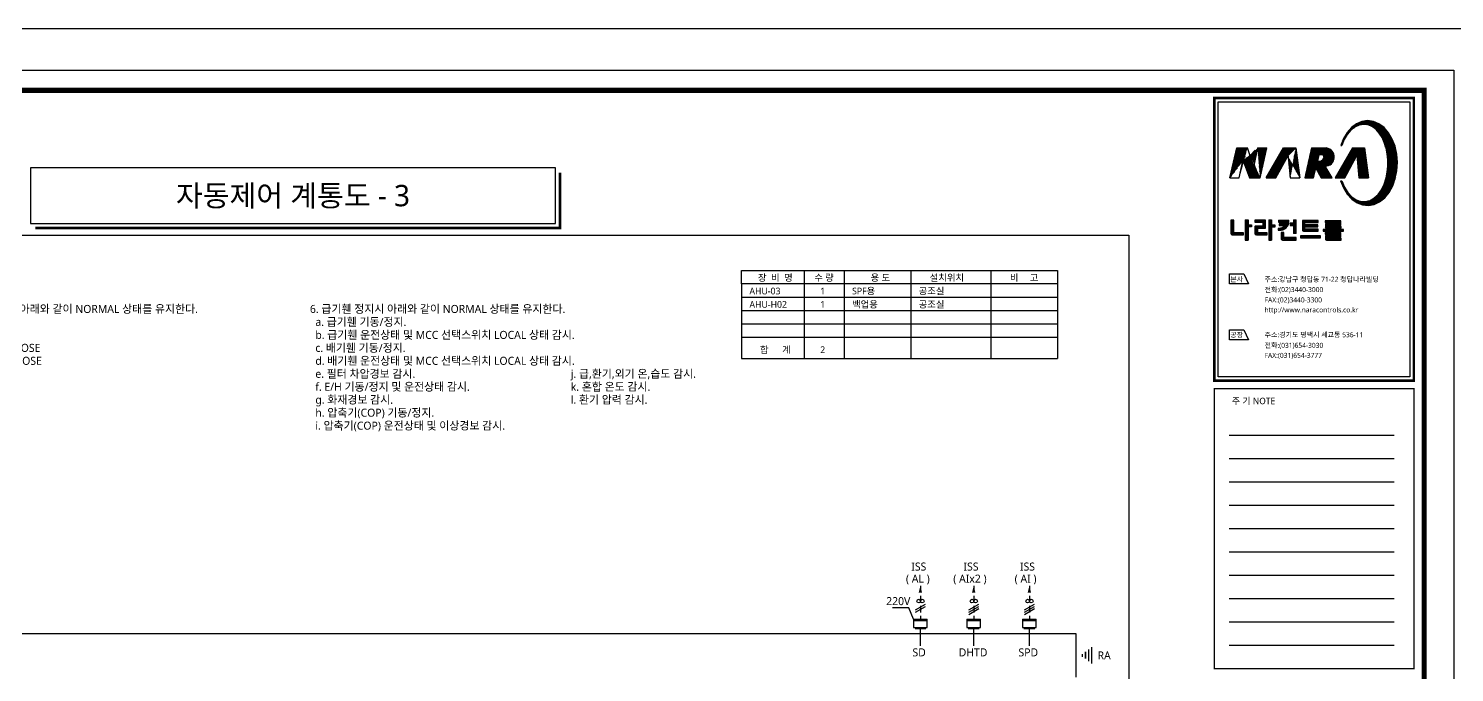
# Model space of a CAD drawing. Header units: millimetres. Extents: x -86 to 11742, y 5229 to 11464.
# Drawn here: x 6138 to 6672, y 5582 to 5823 of the extents above; entities that cross this region are included whole.
import ezdxf
from ezdxf.enums import TextEntityAlignment as Align

# ---------------------------------------------------------------- set-up
doc = ezdxf.new("R2010")
doc.units = ezdxf.units.MM
doc.header["$LTSCALE"] = 5
doc.linetypes.add('DASHED', pattern=[0.75, 0.5, -0.25])
doc.layers.get('0').update_dxf_attribs({"linetype": 'CONTINUOUS'})
for name, color, linetype in [('__CONNECTID__', 7, 'CONTINUOUS'), ('AUTO', 7, 'CONTINUOUS'), ('E', 3, 'CONTINUOUS'), ('FORM', 7, 'CONTINUOUS')]:
    doc.layers.add(name, color=color, linetype=linetype)
doc.styles.add('QQ', font='MALGUN.TTF.TTF')
doc.styles.add('STYLE1', font='MALGUN.TTF.TTF', dxfattribs={"height": 2.5})
pattern_1 = [(45, (-11.3759, -7.50065), (-0.171711214, 0.171711214), [])]

# ---------------------------------------------------------------- blocks, each defined once
blk = doc.blocks.new('form')
at = {"layer": 'FORM'}
h = blk.add_hatch(dxfattribs=at)
h.set_pattern_fill('ANSI31', color=256, scale=1.942691, style=0)
h.set_pattern_definition(pattern_1)
edge = h.paths.add_edge_path()
edge.add_line((716.28, 522.42), (720.27, 522.42))
edge.add_line((719.34, 533.67), (717.88, 527.02))
edge.add_line((711.49, 533.67), (715.47, 533.67))
edge.add_line((712.35, 522.42), (713.78, 528.86))
edge.add_line((708.92, 522.42), (712.35, 522.42))
edge.add_line((708.92, 522.42), (711.49, 533.67))
edge.add_line((717.81, 527.02), (715.47, 533.67))
edge.add_line((713.9, 528.86), (716.28, 522.42))
edge.add_line((720.27, 522.42), (722.81, 533.67))
edge.add_line((719.34, 533.67), (722.81, 533.67))
h = blk.add_hatch(dxfattribs=at)
h.set_pattern_fill('ANSI31', color=256, scale=1.942691, style=0)
h.set_pattern_definition(pattern_1)
edge = h.paths.add_edge_path()
edge.add_line((729.09, 533.67), (733.65, 533.67))
edge.add_line((731.5, 522.42), (735.09, 522.42))
edge.add_line((730.74, 530.54), (731.5, 522.42))
edge.add_line((726.18, 522.42), (730.63, 530.54))
edge.add_line((733.65, 533.67), (735.09, 522.42))
edge.add_line((722.55, 522.42), (726.18, 522.42))
edge.add_line((722.55, 522.42), (729.09, 533.67))
h = blk.add_hatch(dxfattribs=at)
h.set_pattern_fill('ANSI31', color=256, scale=1.942691, style=0)
h.set_pattern_definition(pattern_1)
edge = h.paths.add_edge_path(flags=16)
edge.add_arc((742.35, 530.64), 1.96, 269.4167, 343.4025)
edge.add_arc((743.39, 530.25), 0.855, 348.5468, 460.0762)
edge.add_line((743.24, 531.09), (742.29, 531.1))
edge.add_line((742.29, 531.1), (741.72, 528.67))
edge.add_line((741.72, 528.67), (742.33, 528.68))
edge = h.paths.add_edge_path()
edge.add_arc((744.68, 530.29), 3.4, 269.0634, 442.7978)
edge.add_line((745.11, 533.67), (739.53, 533.67))
edge.add_line((739.53, 533.67), (736.99, 522.42))
edge.add_line((736.99, 522.42), (740.29, 522.42))
edge.add_line((740.29, 522.42), (741.1, 526.15))
edge.add_line((741.1, 526.15), (743.16, 522.42))
edge.add_line((743.16, 522.42), (747.3, 522.42))
edge.add_line((747.3, 522.42), (744.63, 526.89))
h = blk.add_hatch(dxfattribs=at)
h.set_pattern_fill('ANSI31', color=256, scale=1.942691, style=0)
h.set_pattern_definition(pattern_1)
h.paths.add_polyline_path([(754.86, 533.67), (759.44, 533.67), (760.86, 522.42), (757.31, 522.42), (756.55, 530.81), (751.98, 522.42), (748.42, 522.42)])
h = blk.add_hatch(dxfattribs=at)
h.set_pattern_fill('ANSI31', color=256, scale=1.942691, style=0)
h.set_pattern_definition(pattern_1)
h.paths.add_polyline_path([(710.46, 506.65), (709.33, 506.65), (709.33, 501.59), (709.39, 501.43), (709.49, 501.3), (709.64, 501.15), (709.74, 501.13), (709.88, 501.1), (714.03, 501.1), (714.03, 501.91), (710.46, 501.91)])
edge = h.paths.add_edge_path(flags=16)
edge.add_line((709.65, 501.14), (709.53, 501.27))
h = blk.add_hatch(dxfattribs=at)
h.set_pattern_fill('ANSI31', color=256, scale=1.942691, style=0)
h.set_pattern_definition(pattern_1)
h.paths.add_polyline_path([(715.78, 506.81), (715.78, 504.83), (717.05, 504.83), (717.05, 504.1), (715.79, 504.1), (715.79, 499.19), (714.7, 499.19), (714.7, 506.81)])
h = blk.add_hatch(dxfattribs=at)
h.set_pattern_fill('ANSI31', color=256, scale=1.942691, style=0)
h.set_pattern_definition(pattern_1)
h.paths.add_polyline_path([(722.25, 506.67), (718.34, 506.67), (718.34, 505.88), (721, 505.88), (721.1, 505.85), (721.2, 505.77), (721.24, 505.65), (721.24, 504.32), (718.39, 504.32), (718.33, 504.29), (718.31, 504.24), (718.31, 501.49), (718.37, 501.37), (718.46, 501.29), (718.62, 501.21), (718.89, 501.14), (722.85, 501.14), (722.85, 501.82), (719.56, 501.82), (719.45, 501.88), (719.43, 501.96), (719.43, 503.42), (719.45, 503.51), (719.53, 503.61), (722.25, 503.61)])
edge = h.paths.add_edge_path()
edge.add_line((718.31, 504.23), (718.4, 504.32))
edge.add_line((718.47, 501.28), (718.36, 501.39))
h = blk.add_hatch(dxfattribs=at)
h.set_pattern_fill('ANSI31', color=256, scale=1.942691, style=0)
h.set_pattern_definition(pattern_1)
h.paths.add_polyline_path([(723.54, 506.81), (724.58, 506.81), (724.58, 504.84), (725.83, 504.84), (725.83, 504.05), (724.58, 504.05), (724.58, 499.19), (723.54, 499.19)])
h = blk.add_hatch(dxfattribs=at)
h.set_pattern_fill('ANSI31', color=256, scale=1.942691, style=0)
h.set_pattern_definition(pattern_1)
h.paths.add_polyline_path([(727.17, 506.65), (731.07, 506.65), (731.07, 505.84), (731.07, 505.45), (730.77, 504.79), (730.44, 504.23), (730.05, 503.77), (729.45, 503.35), (729.02, 503.14), (728.72, 503.03), (728.2, 502.91), (727.79, 502.86), (727.02, 502.86), (727.02, 503.54), (727.52, 503.54), (727.88, 503.57), (728.24, 503.69), (728.62, 503.84), (728.94, 504.03), (729.2, 504.24), (729.37, 504.38), (729.4, 504.5), (729.34, 504.59), (727.39, 504.59), (727.39, 505.25), (729.83, 505.25), (729.93, 505.38), (729.98, 505.56), (729.95, 505.74), (729.86, 505.84), (729.79, 505.9), (727.17, 505.9)])
edge = h.paths.add_edge_path(flags=16)
edge.add_line((730, 503.73), (730.14, 503.87))
h = blk.add_hatch(dxfattribs=at)
h.set_pattern_fill('ANSI31', color=256, scale=1.942691, style=0)
h.set_pattern_definition(pattern_1)
h.paths.add_polyline_path([(733.81, 501.67), (732.75, 501.67), (732.75, 504.58), (731.58, 504.58), (731.58, 505.46), (732.74, 505.46), (732.74, 506.81), (733.81, 506.81)])
h = blk.add_hatch(dxfattribs=at)
h.set_pattern_fill('ANSI31', color=256, scale=1.942691, style=0)
h.set_pattern_definition(pattern_1)
h.paths.add_polyline_path([(742.04, 506.45), (736.2, 506.45), (736.2, 502.78), (736.23, 502.67), (736.31, 502.59), (736.47, 502.48), (736.54, 502.46), (742.05, 502.46), (742.05, 503.21), (737.16, 503.21), (737.06, 503.27), (737.03, 503.32), (737.03, 503.93), (737.07, 504.02), (737.16, 504.08), (737.23, 504.09), (741.87, 504.09), (741.87, 504.84), (737.28, 504.84), (737.13, 504.87), (737.05, 504.92), (737.04, 504.98), (737.04, 505.56), (737.09, 505.64), (737.17, 505.71), (737.26, 505.74), (742.04, 505.74)])
h = blk.add_hatch(dxfattribs=at)
h.set_pattern_fill('ANSI31', color=256, scale=1.942691, style=0)
h.set_pattern_definition(pattern_1)
h.paths.add_polyline_path([(750.58, 506.42), (744.64, 506.42), (744.64, 505.75), (749.4, 505.75), (749.53, 505.71), (749.58, 505.64), (749.6, 505.55), (749.59, 505.44), (749.43, 505.31), (749.26, 505.27), (744.77, 505.27), (744.77, 503.89), (744.81, 503.8), (744.89, 503.73), (745, 503.63), (745.08, 503.6), (746.98, 503.6), (747.07, 503.57), (747.11, 503.53), (747.14, 503.5), (747.14, 503.29), (747.11, 503.2), (747, 503.15), (743.86, 503.15), (743.86, 502.48), (751.47, 502.48), (751.47, 503.15), (748.35, 503.15), (748.21, 503.18), (748.16, 503.27), (748.16, 503.52), (748.23, 503.59), (748.34, 503.64), (750.67, 503.64), (750.67, 504.31), (745.8, 504.31), (745.69, 504.37), (745.65, 504.45), (745.65, 504.67), (745.73, 504.76), (745.87, 504.8), (750.58, 504.8)])
edge = h.paths.add_edge_path(flags=16)
edge.add_line((744.93, 503.69), (744.81, 503.82))
h = blk.add_hatch(dxfattribs=at)
h.set_pattern_fill('ANSI31', color=256, scale=1.942691, style=0)
h.set_pattern_definition(pattern_1)
edge = h.paths.add_edge_path()
edge.add_line((728.13, 502), (728.13, 499.59))
edge.add_line((728.13, 499.59), (728.19, 499.49))
edge.add_line((728.19, 499.49), (728.28, 499.4))
edge.add_line((728.28, 499.4), (728.4, 499.32))
edge.add_line((728.4, 499.32), (728.51, 499.24))
edge.add_line((728.51, 499.24), (728.63, 499.17))
edge.add_line((729.21, 500.07), (729.21, 502))
edge.add_line((729.21, 502), (728.13, 502))
edge.add_line((728.62, 499.17), (728.63, 499.19))
edge.add_line((728.23, 499.45), (728.18, 499.49))
edge.add_line((733.78, 499.19), (733.78, 500.07))
edge.add_line((733.78, 500.07), (729.21, 500.07))
edge.add_line((728.6, 499.19), (733.78, 499.19))
h = blk.add_hatch(dxfattribs=at)
h.set_pattern_fill('ANSI31', color=256, scale=1.942691, style=0)
h.set_pattern_definition(pattern_1)
h.paths.add_polyline_path([(742.96, 499.98), (742.96, 500.81), (735.37, 500.81), (735.37, 499.98)])
h = blk.add_hatch(dxfattribs=at)
h.set_pattern_fill('ANSI31', color=256, scale=1.942691, style=0)
h.set_pattern_definition(pattern_1)
h.paths.add_polyline_path([(750.58, 500.39), (750.58, 502.04), (744.64, 502.04), (744.64, 501.34), (749.4, 501.34), (749.52, 501.3), (749.58, 501.23), (749.6, 501.14), (749.59, 501.03), (749.46, 500.9), (749.34, 500.86), (744.81, 500.86), (744.77, 500.86), (744.77, 499.49), (744.81, 499.4), (744.89, 499.32), (745, 499.23), (745.12, 499.18), (750.67, 499.18), (750.67, 499.91), (745.8, 499.91), (745.69, 499.97), (745.65, 500.04), (745.65, 500.26), (745.73, 500.35), (745.87, 500.39)])
edge = h.paths.add_edge_path(flags=16)
edge.add_line((750.65, 499.18), (750.67, 499.21))
edge.add_line((744.91, 499.3), (744.81, 499.41))
at = {"layer": 'AUTO'}
blk.add_line((-24.08, 578.4), (816.92, 578.4), dxfattribs=at)
at = {"layer": 'FORM', "color": 3}
for p, q in [((752.26, 538.4), (756.71, 542.86)), ((752.78, 539.27), (755.74, 542.23)), ((755.34, 541.14), (757.32, 543.13)), ((756.23, 541.68), (757.94, 543.39)), ((756.86, 541.97), (758.5, 543.61)), ((757.45, 542.22), (758.9, 543.68)), ((757.86, 542.29), (759.31, 543.74)), ((758.27, 542.35), (759.72, 543.81)), ((758.68, 542.42), (760.13, 543.87)), ((759.09, 542.46), (760.54, 543.91)), ((759.39, 542.44), (760.84, 543.89)), ((759.69, 542.4), (761.14, 543.85)), ((760, 542.37), (761.44, 543.81)), ((760.3, 542.33), (761.75, 543.77)), ((760.61, 542.29), (762.05, 543.73)), ((760.88, 542.22), (762.35, 543.69)), ((761.12, 542.12), (762.66, 543.65)), ((761.36, 542.01), (762.91, 543.56)), ((761.61, 541.91), (763.15, 543.46)), ((761.85, 541.81), (763.39, 543.36)), ((762.09, 541.71), (763.63, 543.26)), ((762.34, 541.61), (763.88, 543.15)), ((762.54, 541.47), (764.12, 543.05)), ((762.74, 541.33), (764.36, 542.95)), ((762.93, 541.18), (764.6, 542.85)), ((763.13, 541.03), (764.83, 542.74)), ((763.32, 540.88), (765.03, 542.59)), ((763.52, 540.74), (765.23, 542.44)), ((763.72, 540.59), (765.42, 542.3)), ((763.88, 540.41), (765.62, 542.15)), ((764.04, 540.23), (765.82, 542)), ((764.21, 540.05), (766.01, 541.85)), ((764.37, 539.87), (766.21, 541.71)), ((764.53, 539.69), (766.4, 541.56)), ((764.69, 539.51), (766.6, 541.41)), ((764.86, 539.33), (766.78, 541.25)), ((765, 539.13), (766.94, 541.07)), ((765.14, 538.92), (767.1, 540.88)), ((765.27, 538.71), (767.26, 540.7)), ((765.41, 538.5), (767.42, 540.52)), ((765.54, 538.29), (767.58, 540.33)), ((765.67, 538.08), (767.74, 540.15)), ((750.49, 534.58), (751.17, 535.25)), ((750.69, 535.12), (751.4, 535.83)), ((750.84, 534.58), (750.93, 534.67)), ((750.92, 535.69), (751.63, 536.4)), ((751.15, 536.27), (751.95, 537.06)), ((751.38, 536.84), (752.44, 537.9)), ((751.74, 537.54), (752.95, 538.75)), ((765.81, 537.87), (767.9, 539.97)), ((765.94, 537.66), (768.06, 539.78)), ((766.05, 537.43), (768.22, 539.6)), ((766.16, 537.2), (768.38, 539.41)), ((766.27, 536.96), (768.51, 539.2)), ((766.38, 536.72), (768.64, 538.99)), ((766.48, 536.49), (768.77, 538.77)), ((766.59, 536.25), (768.89, 538.55)), ((766.7, 536.01), (769.02, 538.34)), ((766.8, 535.78), (769.15, 538.12)), ((766.89, 535.52), (769.27, 537.9)), ((766.97, 535.26), (769.4, 537.69)), ((767.05, 534.99), (769.53, 537.47)), ((767.13, 534.73), (769.65, 537.25)), ((767.21, 534.47), (769.78, 537.04)), ((767.29, 534.2), (769.88, 536.79)), ((767.37, 533.94), (769.97, 536.55)), ((767.45, 533.68), (770.07, 536.3)), ((767.51, 533.39), (770.17, 536.05)), ((767.57, 533.11), (770.26, 535.8)), ((767.63, 532.83), (770.36, 535.55)), ((767.69, 532.54), (770.45, 535.3)), ((767.75, 532.26), (770.55, 535.06)), ((767.81, 531.98), (770.64, 534.81)), ((750.47, 534.58), (750.89, 534.58)), ((767.87, 531.69), (770.74, 534.56)), ((767.93, 531.41), (770.83, 534.31)), ((767.96, 531.09), (770.9, 534.03)), ((767.99, 530.78), (770.96, 533.75)), ((768.02, 530.47), (771.02, 533.47)), ((768.03, 525.67), (771.65, 529.29)), ((768.06, 530.16), (771.08, 533.19)), ((768.07, 526.06), (771.63, 529.61)), ((768.09, 529.85), (771.14, 532.91)), ((768.11, 526.44), (771.6, 529.93)), ((768.12, 529.54), (771.21, 532.63)), ((768.15, 529.23), (771.27, 532.34)), ((768.15, 526.82), (771.58, 530.25)), ((768.16, 528.89), (771.33, 532.06)), ((768.16, 528.55), (771.39, 531.78)), ((768.16, 528.2), (771.46, 531.5)), ((768.16, 527.86), (771.5, 531.2)), ((768.16, 527.52), (771.53, 530.88)), ((768.16, 527.17), (771.55, 530.57)), ((766.25, 519.08), (771.35, 524.18)), ((766.58, 519.76), (771.43, 524.61)), ((766.83, 520.35), (771.52, 525.04)), ((766.99, 520.86), (771.56, 525.42)), ((767.16, 521.36), (771.58, 525.79)), ((767.32, 521.87), (771.6, 526.15)), ((767.49, 522.38), (771.63, 526.52)), ((767.54, 522.77), (771.65, 526.88)), ((767.63, 523.21), (771.67, 527.25)), ((767.72, 523.64), (771.69, 527.61)), ((767.81, 524.08), (771.71, 527.98)), ((767.9, 524.51), (771.72, 528.34)), ((767.96, 524.91), (771.7, 528.65)), ((767.99, 525.29), (771.67, 528.97)), ((750.44, 521.4), (750.92, 521.4)), ((750.52, 521.21), (750.71, 521.4)), ((750.62, 520.96), (750.96, 521.31)), ((750.71, 520.72), (751.06, 521.06)), ((750.81, 520.48), (751.16, 520.82)), ((750.91, 520.23), (751.26, 520.58)), ((751.01, 519.99), (751.36, 520.33)), ((751.11, 519.74), (751.46, 520.09)), ((751.21, 519.5), (751.56, 519.85)), ((751.31, 519.25), (751.66, 519.61)), ((751.41, 519.01), (751.76, 519.36)), ((751.51, 518.76), (751.86, 519.12)), ((751.63, 518.55), (751.98, 518.9)), ((751.76, 518.33), (752.12, 518.69)), ((760.36, 512.16), (771.09, 522.89)), ((760.67, 512.13), (771, 522.46)), ((761.03, 512.14), (770.87, 521.99)), ((761.44, 512.22), (770.68, 521.45)), ((761.86, 512.29), (770.49, 520.92)), ((762.28, 512.37), (770.29, 520.38)), ((762.7, 512.44), (770.1, 519.84)), ((763.18, 512.57), (769.85, 519.25)), ((765.35, 517.5), (771.17, 523.32)), ((765.92, 518.41), (771.26, 523.75)), ((751.89, 518.12), (752.25, 518.47)), ((752.02, 517.91), (752.38, 518.26)), ((752.15, 517.69), (752.51, 518.05)), ((752.29, 517.48), (752.64, 517.84)), ((752.42, 517.27), (752.77, 517.63)), ((752.55, 517.06), (752.91, 517.42)), ((752.68, 516.84), (753.04, 517.2)), ((752.81, 516.63), (753.17, 516.99)), ((752.94, 516.42), (753.34, 516.82)), ((753.1, 516.24), (753.5, 516.64)), ((753.26, 516.06), (753.67, 516.46)), ((753.43, 515.88), (753.83, 516.28)), ((753.59, 515.7), (754, 516.1)), ((753.75, 515.52), (754.16, 515.92)), ((753.92, 515.34), (754.33, 515.75)), ((754.08, 515.16), (754.49, 515.57)), ((754.24, 514.98), (754.66, 515.39)), ((754.41, 514.8), (754.86, 515.25)), ((754.57, 514.62), (755.07, 515.11)), ((754.75, 514.45), (755.27, 514.98)), ((754.95, 514.31), (755.48, 514.84)), ((755.15, 514.17), (755.68, 514.7)), ((755.36, 514.03), (755.89, 514.56)), ((755.56, 513.88), (756.09, 514.42)), ((755.76, 513.74), (756.3, 514.28)), ((755.96, 513.6), (756.55, 514.19)), ((756.16, 513.46), (756.81, 514.1)), ((756.36, 513.31), (757.06, 514.02)), ((756.56, 513.17), (757.32, 513.93)), ((756.8, 513.07), (757.57, 513.84)), ((757.05, 512.97), (757.83, 513.75)), ((757.28, 512.86), (758.16, 513.74)), ((757.54, 512.78), (758.42, 513.65)), ((757.79, 512.68), (758.75, 513.64)), ((758.04, 512.59), (759.08, 513.63)), ((758.28, 512.49), (759.42, 513.62)), ((758.53, 512.39), (759.75, 513.61)), ((758.8, 512.32), (760.19, 513.72)), ((759.11, 512.29), (760.66, 513.84)), ((759.42, 512.26), (761.12, 513.96)), ((759.74, 512.23), (761.68, 514.17)), ((760.05, 512.19), (762.48, 514.62)), ((763.83, 512.88), (769.43, 518.48)), ((764.48, 513.19), (769, 517.71)), ((765.22, 513.59), (768.48, 516.85))]:
    blk.add_line(p, q, dxfattribs=at)
at = {"layer": 'FORM', "color": 7}
for p, q in [((708.92, 522.42), (711.49, 533.67)), ((717.81, 527.02), (715.47, 533.67)), ((719.34, 533.67), (717.88, 527.02)), ((720.27, 522.42), (722.81, 533.67)), ((722.55, 522.42), (729.09, 533.67)), ((726.18, 522.42), (730.63, 530.54)), ((730.74, 530.54), (731.5, 522.42)), ((733.65, 533.67), (735.09, 522.42)), ((739.53, 533.67), (736.99, 522.42)), ((742.29, 531.1), (741.72, 528.67)), ((743.24, 531.09), (742.29, 531.1)), ((754.86, 533.67), (748.42, 522.42)), ((751.98, 522.42), (756.55, 530.81)), ((756.55, 530.81), (757.31, 522.42)), ((759.44, 533.67), (760.86, 522.42)), ((712.35, 522.42), (713.78, 528.86)), ((713.9, 528.86), (716.28, 522.42)), ((740.29, 522.42), (741.1, 526.15)), ((741.1, 526.15), (743.16, 522.42)), ((741.72, 528.67), (742.33, 528.68)), ((747.3, 522.42), (744.63, 526.89)), ((710.46, 506.65), (709.33, 506.65)), ((709.33, 506.65), (709.33, 501.59)), ((710.46, 501.91), (710.46, 506.65)), ((714.7, 506.81), (714.7, 499.19)), ((714.7, 506.81), (715.78, 506.81)), ((715.78, 506.81), (715.78, 504.83)), ((715.78, 504.83), (717.05, 504.83)), ((715.79, 504.1), (715.79, 499.19)), ((717.05, 504.1), (715.79, 504.1)), ((717.05, 504.83), (717.05, 504.1)), ((718.31, 504.23), (718.4, 504.32)), ((718.33, 504.29), (718.31, 504.24)), ((718.31, 504.24), (718.31, 501.49)), ((718.39, 504.32), (718.33, 504.29)), ((722.25, 506.67), (718.34, 506.67)), ((718.34, 506.67), (718.34, 505.88)), ((718.34, 505.88), (721, 505.88)), ((721.24, 504.32), (718.39, 504.32)), ((719.43, 503.42), (719.45, 503.51)), ((719.43, 501.96), (719.43, 503.42)), ((719.45, 503.51), (719.53, 503.61)), ((719.53, 503.61), (722.25, 503.61)), ((721, 505.88), (721.1, 505.85)), ((721.1, 505.85), (721.2, 505.77)), ((721.2, 505.77), (721.24, 505.65)), ((721.24, 505.65), (721.24, 504.32)), ((722.25, 503.61), (722.25, 506.67)), ((723.54, 506.81), (723.54, 499.19)), ((723.54, 506.81), (724.58, 506.81)), ((724.58, 506.81), (724.58, 504.84)), ((724.58, 504.84), (725.83, 504.84)), ((724.58, 504.05), (724.58, 499.19)), ((725.83, 504.05), (724.58, 504.05)), ((725.83, 504.84), (725.83, 504.05)), ((727.02, 503.54), (727.02, 502.86)), ((727.52, 503.54), (727.02, 503.54)), ((727.02, 502.86), (727.79, 502.86)), ((727.17, 506.65), (727.17, 505.9)), ((727.17, 505.9), (729.79, 505.9)), ((727.39, 505.25), (727.39, 504.59)), ((729.83, 505.25), (727.39, 505.25)), ((727.39, 504.59), (729.34, 504.59)), ((727.88, 503.57), (727.52, 503.54)), ((727.79, 502.86), (728.2, 502.91)), ((728.24, 503.69), (727.88, 503.57)), ((728.2, 502.91), (728.72, 503.03)), ((728.62, 503.84), (728.24, 503.69)), ((728.94, 504.03), (728.62, 503.84)), ((728.72, 503.03), (729.02, 503.14)), ((729.2, 504.24), (728.94, 504.03)), ((729.02, 503.14), (729.45, 503.35)), ((729.37, 504.38), (729.2, 504.24)), ((729.34, 504.59), (729.4, 504.5)), ((729.4, 504.5), (729.37, 504.38)), ((729.45, 503.35), (730.05, 503.77)), ((729.79, 505.9), (729.86, 505.84)), ((729.93, 505.38), (729.83, 505.25)), ((729.86, 505.84), (729.95, 505.74)), ((729.98, 505.56), (729.93, 505.38)), ((729.95, 505.74), (729.98, 505.56)), ((730, 503.73), (730.14, 503.87)), ((730.05, 503.77), (730.44, 504.23)), ((730.44, 504.23), (730.77, 504.79)), ((730.77, 504.79), (731.07, 505.45)), ((731.07, 505.84), (731.07, 506.65)), ((731.07, 505.45), (731.07, 505.84)), ((731.58, 505.46), (731.58, 504.58)), ((732.74, 505.46), (731.58, 505.46)), ((731.58, 504.58), (732.75, 504.58)), ((732.74, 506.81), (732.74, 505.46)), ((732.74, 506.81), (733.81, 506.81)), ((732.75, 504.58), (732.75, 501.67)), ((733.81, 501.67), (733.81, 506.81)), ((742.04, 506.45), (736.2, 506.45)), ((736.2, 506.45), (736.2, 502.78)), ((736.2, 502.78), (736.23, 502.67)), ((736.23, 502.67), (736.31, 502.59)), ((736.31, 502.59), (736.47, 502.48)), ((737.03, 503.93), (737.07, 504.02)), ((737.03, 503.32), (737.03, 503.93)), ((737.06, 503.27), (737.03, 503.32)), ((737.04, 505.56), (737.09, 505.64)), ((737.04, 504.98), (737.04, 505.56)), ((737.05, 504.92), (737.04, 504.98)), ((737.13, 504.87), (737.05, 504.92)), ((737.16, 503.21), (737.06, 503.27)), ((737.07, 504.02), (737.16, 504.08)), ((737.09, 505.64), (737.17, 505.71)), ((737.28, 504.84), (737.13, 504.87)), ((737.16, 504.08), (737.23, 504.09)), ((742.05, 503.21), (737.16, 503.21)), ((737.17, 505.71), (737.26, 505.74)), ((737.23, 504.09), (741.87, 504.09)), ((737.26, 505.74), (742.04, 505.74)), ((741.87, 504.84), (737.28, 504.84)), ((741.87, 504.09), (741.87, 504.84)), ((742.04, 505.74), (742.04, 506.45)), ((742.05, 502.46), (742.05, 503.21)), ((747, 503.15), (743.86, 503.15)), ((743.86, 503.15), (743.86, 502.48)), ((750.58, 506.42), (744.64, 506.42)), ((744.64, 506.42), (744.64, 505.75)), ((744.64, 505.75), (749.4, 505.75)), ((749.26, 505.27), (744.77, 505.27)), ((744.77, 505.27), (744.77, 503.89)), ((744.77, 503.89), (744.81, 503.8)), ((744.93, 503.69), (744.81, 503.82)), ((744.81, 503.8), (744.89, 503.73)), ((744.89, 503.73), (745, 503.63)), ((745, 503.63), (745.08, 503.6)), ((745.08, 503.6), (746.98, 503.6)), ((745.65, 504.67), (745.73, 504.76)), ((745.65, 504.45), (745.65, 504.67)), ((745.69, 504.37), (745.65, 504.45)), ((745.8, 504.31), (745.69, 504.37)), ((745.73, 504.76), (745.87, 504.8)), ((750.67, 504.31), (745.8, 504.31)), ((745.87, 504.8), (750.58, 504.8)), ((746.98, 503.6), (747.07, 503.57)), ((747.11, 503.2), (747, 503.15)), ((747.07, 503.57), (747.11, 503.53)), ((747.11, 503.53), (747.14, 503.5)), ((747.14, 503.29), (747.11, 503.2)), ((747.14, 503.5), (747.14, 503.29)), ((748.16, 503.52), (748.23, 503.59)), ((748.16, 503.27), (748.16, 503.52)), ((748.21, 503.18), (748.16, 503.27)), ((748.35, 503.15), (748.21, 503.18)), ((748.23, 503.59), (748.34, 503.64)), ((748.34, 503.64), (750.67, 503.64)), ((751.47, 503.15), (748.35, 503.15)), ((749.43, 505.31), (749.26, 505.27)), ((749.4, 505.75), (749.53, 505.71)), ((749.59, 505.44), (749.43, 505.31)), ((749.53, 505.71), (749.58, 505.64)), ((749.58, 505.64), (749.6, 505.55)), ((749.6, 505.55), (749.59, 505.44)), ((750.58, 504.8), (750.58, 506.42)), ((750.67, 503.64), (750.67, 504.31)), ((751.47, 502.48), (751.47, 503.15)), ((709.33, 501.59), (709.39, 501.43)), ((709.39, 501.43), (709.49, 501.3)), ((709.49, 501.3), (709.64, 501.15)), ((709.65, 501.14), (709.53, 501.27)), ((709.64, 501.15), (709.74, 501.13)), ((709.74, 501.13), (709.88, 501.1)), ((709.88, 501.1), (714.03, 501.1)), ((714.03, 501.91), (710.46, 501.91)), ((714.03, 501.1), (714.03, 501.91)), ((714.7, 499.19), (715.79, 499.19)), ((718.31, 501.49), (718.37, 501.37)), ((718.47, 501.28), (718.36, 501.39)), ((718.37, 501.37), (718.46, 501.29)), ((718.46, 501.29), (718.62, 501.21)), ((718.62, 501.21), (718.89, 501.14)), ((718.89, 501.14), (722.85, 501.14)), ((719.45, 501.88), (719.43, 501.96)), ((719.56, 501.82), (719.45, 501.88)), ((722.85, 501.82), (719.56, 501.82)), ((722.85, 501.14), (722.85, 501.82)), ((723.54, 499.19), (724.58, 499.19)), ((729.21, 502), (728.13, 502)), ((728.13, 502), (728.13, 499.59)), ((728.13, 499.59), (728.19, 499.49)), ((728.23, 499.45), (728.18, 499.49)), ((728.19, 499.49), (728.28, 499.4)), ((728.28, 499.4), (728.4, 499.32)), ((728.4, 499.32), (728.51, 499.24)), ((728.51, 499.24), (728.63, 499.17)), ((728.6, 499.19), (733.78, 499.19)), ((728.62, 499.17), (728.63, 499.19)), ((729.21, 500.07), (729.21, 502)), ((733.78, 500.07), (729.21, 500.07)), ((733.78, 499.19), (733.78, 500.07)), ((735.37, 500.81), (735.37, 499.98)), ((742.96, 500.81), (735.37, 500.81)), ((735.37, 499.98), (742.96, 499.98)), ((736.47, 502.48), (736.54, 502.46)), ((736.54, 502.46), (742.05, 502.46)), ((742.96, 499.98), (742.96, 500.81)), ((743.86, 502.48), (751.47, 502.48)), ((750.58, 502.04), (744.64, 502.04)), ((744.64, 502.04), (744.64, 501.34)), ((744.64, 501.34), (749.4, 501.34)), ((744.81, 500.86), (744.77, 500.86)), ((744.77, 500.86), (744.77, 499.49)), ((744.77, 499.49), (744.81, 499.4)), ((749.34, 500.86), (744.81, 500.86)), ((744.91, 499.3), (744.81, 499.41)), ((744.81, 499.4), (744.89, 499.32)), ((744.89, 499.32), (745, 499.23)), ((745, 499.23), (745.12, 499.18)), ((745.12, 499.18), (750.67, 499.18)), ((745.65, 500.26), (745.73, 500.35)), ((745.65, 500.04), (745.65, 500.26)), ((745.69, 499.97), (745.65, 500.04)), ((745.8, 499.91), (745.69, 499.97)), ((745.73, 500.35), (745.87, 500.39)), ((750.67, 499.91), (745.8, 499.91)), ((745.87, 500.39), (750.58, 500.39)), ((749.46, 500.9), (749.34, 500.86)), ((749.4, 501.34), (749.52, 501.3)), ((749.59, 501.03), (749.46, 500.9)), ((749.52, 501.3), (749.58, 501.23)), ((749.58, 501.23), (749.6, 501.14)), ((749.6, 501.14), (749.59, 501.03)), ((750.58, 500.39), (750.58, 502.04)), ((750.65, 499.18), (750.67, 499.21)), ((750.67, 499.18), (750.67, 499.91)), ((708.66, 426.09), (770.47, 426.09)), ((708.66, 417.35), (770.47, 417.35)), ((708.66, 408.6), (770.47, 408.6)), ((708.66, 399.86), (770.47, 399.86)), ((708.66, 391.12), (770.47, 391.12)), ((708.66, 382.38), (770.47, 382.38)), ((708.66, 373.64), (770.47, 373.64)), ((708.66, 364.89), (770.47, 364.89)), ((708.66, 356.15), (770.47, 356.15)), ((708.66, 347.41), (770.47, 347.41))]:
    blk.add_line(p, q, dxfattribs=at)
at = {"layer": 'FORM'}
for p, q in [((727.17, 506.65), (731.07, 506.65)), ((733.81, 501.67), (732.75, 501.67))]:
    blk.add_line(p, q, dxfattribs=at)
at = {"layer": 'FORM', "color": 3}
for points in [[(0, 562.79), (792.83, 562.79), (792.83, 0), (0, 0)], [(776.44, 447.93), (704.56, 447.93), (704.56, 550.91), (776.44, 550.91)]]:
    blk.add_lwpolyline(points, close=True, dxfattribs=at)
at = {"layer": 'FORM', "color": 2, "const_width": 1.94}
blk.add_lwpolyline([(12.48, 6.47), (12.48, 555.28), (781.78, 555.28), (781.78, 6.47)], close=True, dxfattribs=at)
at = {"layer": 'FORM', "color": 3}
for points, const_width in [([(777.9, 446.48), (703.1, 446.48), (703.1, 552.36), (777.9, 552.36)], 0.971), ([(703.1, 338.67), (703.1, 443.56), (777.9, 443.56), (777.9, 338.67)], 0.486)]:
    blk.add_lwpolyline(points, close=True, dxfattribs=dict(at, const_width=const_width))
at = {"layer": 'FORM', "color": 3, "flags": 128}
for points in [[(750.44, 521.4), (751.52, 518.73), (752.95, 516.4), (754.67, 514.52), (756.61, 513.14), (758.7, 512.33), (760.86, 512.11), (763.01, 512.5), (765.07, 513.47), (766.96, 515), (768.61, 517.01), (769.96, 519.45), (770.95, 522.2), (771.55, 525.18), (771.73, 528.27), (771.49, 531.35), (770.84, 534.3), (769.8, 537.01), (768.41, 539.38), (766.72, 541.32), (764.8, 542.76), (762.73, 543.64), (760.57, 543.93)], [(760.48, 543.93), (758.39, 543.59), (756.38, 542.71), (754.53, 541.31), (752.88, 539.44), (751.52, 537.17), (750.47, 534.58)], [(762.35, 541.61), (760.73, 542.28), (759.05, 542.48), (757.38, 542.21), (755.77, 541.47), (754.26, 540.3), (752.92, 538.72), (751.79, 536.79), (750.89, 534.58)], [(767.45, 533.67), (766.82, 535.74), (765.97, 537.62), (764.93, 539.25), (763.72, 540.58), (762.39, 541.59)], [(767.47, 522.45), (767.93, 524.63), (768.16, 526.9), (768.16, 529.19), (767.92, 531.46), (767.46, 533.63)], [(750.92, 521.4), (751.9, 519.04), (753.16, 517.01), (754.64, 515.4), (756.3, 514.28), (758.07, 513.67)], [(758.1, 513.66), (759.8, 513.61), (761.46, 514.04), (763.04, 514.94), (764.48, 516.28), (765.73, 518.02), (766.74, 520.08), (767.5, 522.42)]]:
    blk.add_lwpolyline(points, dxfattribs=at)
at = {"layer": 'FORM', "color": 7}
for points in [[(711.49, 533.67), (715.47, 533.67)], [(719.34, 533.67), (722.81, 533.67)], [(729.09, 533.67), (733.65, 533.67)], [(739.53, 533.67), (745.11, 533.67)], [(754.86, 533.67), (759.44, 533.67)], [(708.92, 522.42), (712.35, 522.42)], [(716.28, 522.42), (720.27, 522.42)], [(722.55, 522.42), (726.18, 522.42)], [(731.5, 522.42), (735.09, 522.42)], [(736.99, 522.42), (740.29, 522.42)], [(743.16, 522.42), (747.3, 522.42)], [(748.42, 522.42), (751.98, 522.42)], [(757.31, 522.42), (760.86, 522.42)]]:
    blk.add_lwpolyline(points, dxfattribs=at)
for points in [[(708.72, 486.56), (714.1, 486.56), (715.91, 482.73), (708.72, 482.73)], [(708.72, 465.6), (714.1, 465.6), (715.91, 461.77), (708.72, 461.77)]]:
    blk.add_lwpolyline(points, close=True, dxfattribs=at)
at = {"layer": 'FORM'}
for centre, radius, start, end in [((742.35, 530.64), 1.96, 269.4167, 343.4025), ((743.39, 530.25), 0.855, 348.5468, 100.0762), ((744.68, 530.29), 3.4, 269.0634, 82.7978)]:
    blk.add_arc(centre, radius, start, end, dxfattribs=at)
at = {"layer": 'FORM', "color": 7, "style": 'STYLE1'}
for s, height, p in [('본사', 1.87, (709.08, 483.55)), ('주소:강남구 청담동 71-22 청담나라빌딩', 1.8698, (721.93, 483.54)), ('전화:(02)3440-3000', 1.8698, (721.93, 479.68)), ('FAX:(02)3440-3300', 1.8698, (721.93, 475.82)), ('http://www.naracontrols.co.kr', 1.8698, (721.93, 472.1)), ('공장', 1.87, (709.08, 462.72)), ('주소:경기도 평택시 세교동 536-11', 1.8698, (721.93, 462.77)), ('전화:(031)654-3030', 1.8698, (721.93, 458.81)), ('FAX:(031)654-3777', 1.8698, (721.93, 455.05)), ('주 기 NOTE', 2.428, (709.63, 437.68))]:
    blk.add_text(s, height=height, dxfattribs=at).set_placement(p)

msp = doc.modelspace()

# ---------------------------------------------------------------- linework, layer by layer
at = {"const_width": 0.571}
for points in [[(6532.61, 5589.1), (6532.61, 5587.99)], [(6533.82, 5589.9), (6533.82, 5587.25)], [(6535, 5590.86), (6535, 5586.25)], [(6536.11, 5591.62), (6536.11, 5585.49)]]:
    msp.add_lwpolyline(points, dxfattribs=at)
at = {"layer": 'AUTO', "color": 7}
for p, q in [((6335.05, 5771.16), (6138.25, 5771.16)), ((6138.25, 5771.16), (6138.25, 5750.36)), ((6335.05, 5750.36), (6335.05, 5771.16)), ((6138.25, 5750.36), (6335.05, 5750.36))]:
    msp.add_line(p, q, dxfattribs=at)
at = {"layer": 'AUTO', "color": 2}
for p, q in [((5923, 5745.96), (6550, 5745.96)), ((6550, 5745.96), (6550, 5280.46)), ((6467.58, 5606.4), (6461.42, 5606.4)), ((6469.33, 5602.1), (6467.58, 5606.4)), ((6102.18, 5596.7), (6530.17, 5596.7)), ((6530.17, 5596.7), (6530.17, 5580.41))]:
    msp.add_line(p, q, dxfattribs=at)
at = {"layer": 'AUTO', "color": 3}
for p, q in [((6404.81, 5732.76), (6523.29, 5732.76)), ((6404.81, 5727.76), (6404.81, 5732.76)), ((6428.29, 5732.76), (6428.29, 5727.76)), ((6443.29, 5732.76), (6443.29, 5727.76)), ((6468.26, 5732.76), (6468.26, 5727.76)), ((6468.26, 5732.76), (6468.26, 5727.76)), ((6498.29, 5732.76), (6498.29, 5727.76)), ((6498.29, 5732.76), (6498.29, 5727.76)), ((6523.29, 5732.76), (6523.29, 5727.76)), ((6523.29, 5727.76), (6404.81, 5727.76)), ((6469.33, 5602.1), (6474.47, 5602.1)), ((6469.33, 5602.1), (6469.33, 5598.96)), ((6474.47, 5601.53), (6469.33, 5601.53)), ((6469.33, 5598.96), (6474.47, 5598.96)), ((6469.88, 5598.66), (6473.93, 5598.66)), ((6474.47, 5598.96), (6474.47, 5602.1)), ((6489.32, 5602.1), (6494.47, 5602.1)), ((6489.32, 5602.1), (6489.32, 5598.96)), ((6494.47, 5601.53), (6489.32, 5601.53)), ((6489.32, 5598.96), (6494.47, 5598.96)), ((6489.87, 5598.66), (6493.92, 5598.66)), ((6494.47, 5598.96), (6494.47, 5602.1)), ((6510.19, 5602.1), (6515.33, 5602.1)), ((6510.19, 5602.1), (6510.19, 5598.96)), ((6515.33, 5601.53), (6510.19, 5601.53)), ((6510.19, 5598.96), (6515.33, 5598.96)), ((6510.74, 5598.66), (6514.79, 5598.66)), ((6515.33, 5598.96), (6515.33, 5602.1))]:
    msp.add_line(p, q, dxfattribs=at)
at = {"layer": 'AUTO', "color": 3, "linetype": 'Continuous'}
for p, q in [((6404.81, 5727.76), (6404.81, 5699.76)), ((6523.29, 5727.76), (6523.29, 5699.76)), ((6404.81, 5707.76), (6523.29, 5707.76)), ((6404.81, 5699.76), (6523.29, 5699.76))]:
    msp.add_line(p, q, dxfattribs=at)
at = {"layer": 'AUTO', "color": 7, "linetype": 'Continuous'}
for p, q in [((6428.29, 5727.76), (6428.29, 5699.76)), ((6443.29, 5727.76), (6443.29, 5699.76)), ((6468.26, 5727.76), (6468.26, 5699.76)), ((6468.26, 5727.76), (6468.26, 5699.76)), ((6498.29, 5727.76), (6498.29, 5699.76)), ((6498.29, 5727.76), (6498.29, 5699.76)), ((6404.81, 5722.76), (6523.29, 5722.76)), ((6404.81, 5717.76), (6523.29, 5717.76)), ((6404.81, 5712.76), (6523.29, 5712.76))]:
    msp.add_line(p, q, dxfattribs=at)
at = {"layer": 'AUTO', "color": 4, "linetype": 'DASHED'}
for p, q in [((6471.9, 5614.59), (6471.9, 5602.1)), ((6491.89, 5614.59), (6491.89, 5602.1)), ((6512.76, 5614.59), (6512.76, 5602.1))]:
    msp.add_line(p, q, dxfattribs=at)
at = {"layer": 'AUTO'}
for p, q in [((6470.08, 5605.62), (6473.79, 5607.76)), ((6470.08, 5604.76), (6473.79, 5606.9)), ((6490.07, 5605.62), (6493.78, 5607.76)), ((6490.07, 5604.76), (6493.78, 5606.9)), ((6490.07, 5603.9), (6493.78, 5606.05)), ((6510.94, 5605.62), (6514.65, 5607.76)), ((6510.94, 5604.76), (6514.65, 5606.9)), ((6510.94, 5603.9), (6514.65, 5606.05))]:
    msp.add_line(p, q, dxfattribs=at)
at = {"layer": 'AUTO', "color": 7, "const_width": 1}
msp.add_lwpolyline([(6140.02, 5748.59), (6336.82, 5748.59), (6336.82, 5769.39)], dxfattribs=at)
at = {"layer": 'AUTO'}
for points in [[(6471.9, 5614.59, 0, 1.29, 0), (6471.9, 5612.02, 1.29, 1.29, 0)], [(6491.89, 5614.59, 0, 1.29, 0), (6491.89, 5612.02, 1.29, 1.29, 0)], [(6512.76, 5614.59, 0, 1.29, 0), (6512.76, 5612.02, 1.29, 1.29, 0)]]:
    msp.add_lwpolyline(points, format="xyseb", dxfattribs=at)
at = {"layer": 'AUTO', "color": 3, "const_width": 0.429}
for points in [[(6471.9, 5598.96), (6471.9, 5592.11)], [(6491.89, 5598.96), (6491.89, 5592.11)], [(6512.76, 5598.96), (6512.76, 5592.11)]]:
    msp.add_lwpolyline(points, dxfattribs=at)
at = {"layer": 'AUTO'}
for centre in [(6471.25, 5608.85), (6472.62, 5608.85), (6491.24, 5608.85), (6492.61, 5608.85), (6512.11, 5608.85), (6513.48, 5608.85)]:
    msp.add_circle(centre, 0.686, dxfattribs=at)

# ---------------------------------------------------------------- block references
at = {"layer": 'AUTO', "xscale": 0.999994771384126, "yscale": 0.999994771384126, "zscale": 0.999994771384126}
msp.add_blockref('form', (5879.01, 5244.93), dxfattribs=at)

# ---------------------------------------------------------------- texts
at = {"style": 'QQ'}
for s, p in [('5. 급기휀 정지시 아래와 같이 NORMAL 상태를 유지한다.', (6105.28, 5716.8)), ('6. 급기휀 정지시 아래와 같이 NORMAL 상태를 유지한다.', (6243.02, 5716.8)), ('  a. 급기휀 기동/정지.', (6243.02, 5711.94)), ('  b. 급기휀 운전상태 및 MCC 선택스위치 LOCAL 상태 감시.', (6243.02, 5707.08)), ('  c. 가습밸브---CLOSE', (6105.28, 5702.22)), ('  c. 배기휀 기동/정지.', (6243.02, 5702.22)), ('  d. 난방밸브---CLOSE', (6105.28, 5697.37)), ('  d. 배기휀 운전상태 및 MCC 선택스위치 LOCAL 상태 감시.', (6243.02, 5697.37)), ('  e. 필터 차압경보 감시.', (6243.02, 5692.51)), ('  j. 급,환기,외기 온,습도 감시.', (6338.78, 5692.51)), ('  f. E/H 기동/정지 및 운전상태 감시.', (6243.02, 5687.65)), ('  k. 혼합 온도 감시.', (6338.78, 5687.65)), ('  g. 화재경보 감시.', (6243.02, 5682.8)), ('  l. 환기 압력 감시.', (6338.78, 5682.8)), ('  h. 압축기(COP) 기동/정지.', (6243.02, 5677.94)), ('  i. 압축기(COP) 운전상태 및 이상경보 감시.', (6243.02, 5673.08))]:
    msp.add_text(s, height=3, dxfattribs=at).set_placement(p)
at = {"layer": '__CONNECTID__', "color": 4, "style": 'QQ'}
for s, p in [('( AL )', (6466.48, 5615.77)), ('( AIx2 )', (6484.22, 5615.77)), ('( AI )', (6507.23, 5615.77)), ('SD', (6468.93, 5588.16))]:
    msp.add_text(s, height=3, dxfattribs=at).set_placement(p)
at = {"layer": 'AUTO', "color": 2, "style": 'QQ'}
msp.add_text('자동제어 계통도 - 3', height=8, dxfattribs=at).set_placement((6236.65, 5760.76), align=Align.MIDDLE_CENTER)
at = {"layer": 'AUTO', "style": 'QQ'}
for s, p in [('장  비  명', (6417.5, 5728.76)), ('수 량', (6435.79, 5728.76)), ('용 도', (6456.86, 5728.76)), ('설치위치', (6481.83, 5728.76)), ('비     고', (6510.79, 5728.76))]:
    msp.add_text(s, height=2.5, dxfattribs=at).set_placement(p, align=Align.CENTER)
at = {"layer": 'AUTO', "color": 7, "style": 'QQ'}
for s, p in [('AHU-03', (6407.81, 5723.76)), ('SPF용', (6446.29, 5723.76)), ('공조실', (6471.26, 5723.76)), ('AHU-H02', (6407.81, 5718.76)), ('백업용', (6446.29, 5718.76)), ('공조실', (6471.26, 5718.76))]:
    msp.add_text(s, height=2.5, dxfattribs=at).set_placement(p)
for s, p in [('1', (6435.29, 5723.76)), ('1', (6435.29, 5718.76)), ('합      계', (6417.5, 5701.76)), ('2', (6435.29, 5701.76))]:
    msp.add_text(s, height=2.5, dxfattribs=at).set_placement(p, align=Align.CENTER)
at = {"layer": 'E', "color": 2, "style": 'QQ'}
for s, p in [('ISS', (6468.5, 5620.3)), ('ISS', (6488.07, 5620.3)), ('ISS', (6509.25, 5620.3)), ('220V', (6459.06, 5607.36)), ('DHTD', (6486.26, 5588.16)), ('SPD', (6508.67, 5588.16)), ('RA', (6538.33, 5587.03))]:
    msp.add_text(s, height=3, dxfattribs=at).set_placement(p)

doc.saveas('drawing.dxf')
